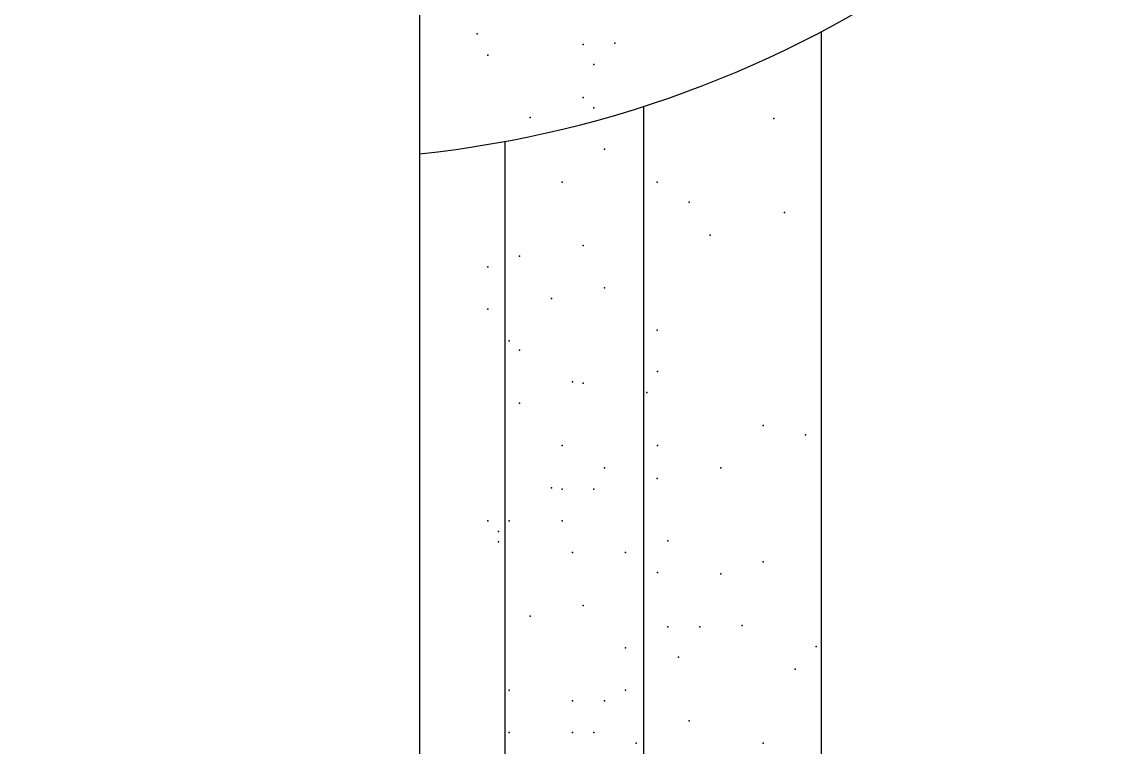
# Model space of a CAD drawing. Extents: x 874 to 1321, y 1756 to 2665.
# Drawn here: x 968.1 to 1133, y 1934.3 to 2045.2 of the extents above; entities that cross this region are included whole.
import ezdxf

# ---------------------------------------------------------------- set-up
doc = ezdxf.new("R2010")
doc.units = 0
doc.header["$LTSCALE"] = 10
doc.header["$MEASUREMENT"] = 0
for name, color, linetype in [('3', 3, 'CONTINUOUS'), ('4', 4, 'CONTINUOUS'), ('BH', 3, 'CONTINUOUS')]:
    doc.layers.add(name, color=color, linetype=linetype)

msp = doc.modelspace()

# ---------------------------------------------------------------- linework, layer by layer
at = {"layer": '3'}
for p, q in [((1090.48, 1850.03), (1090.48, 2043.71)), ((1063.32, 1850.03), (1063.32, 2032.29)), ((1042.09, 1850.03), (1042.09, 2026.93))]:
    msp.add_line(p, q, dxfattribs=at)
msp.add_arc((1011.11, 2194.46), 170.37, 276.0194, 335.6577, dxfattribs=at)
at = {"layer": '4'}
msp.add_lwpolyline([(1028.98, 2200.02), (1028.98, 1850.03, 0.325191), (968.14, 1809.87, 0.325191)], format="xyb", dxfattribs=at)
at = {"layer": 'BH'}
for p in [(1037.83, 2043.36), (1054.03, 2041.75), (1058.89, 2041.93), (1039.45, 2040.13), (1055.65, 2038.69), (1054.03, 2033.66), (1055.65, 2032.04), (1045.93, 2030.6), (1083.18, 2030.42), (1057.27, 2025.75), (1050.79, 2020.71), (1065.36, 2020.71), (1070.23, 2017.66), (1084.8, 2016.04), (1054.03, 2011.01), (1073.46, 2012.62), (1044.31, 2009.39), (1039.45, 2007.77), (1057.27, 2004.53), (1049.17, 2002.92), (1039.45, 2001.3), (1065.36, 1998.06), (1042.69, 1996.45), (1044.31, 1995.01), (1065.37, 1991.77), (1052.41, 1990.16), (1054.03, 1989.97), (1063.75, 1988.54), (1044.31, 1986.92), (1081.56, 1983.5), (1088.04, 1982.07), (1050.79, 1980.45), (1065.37, 1980.45), (1057.27, 1977.03), (1075.08, 1977.03), (1065.36, 1975.41), (1049.17, 1973.98), (1050.79, 1973.8), (1055.65, 1973.8), (1039.45, 1968.94), (1042.69, 1968.94), (1050.79, 1968.94), (1041.07, 1967.32), (1041.07, 1965.71), (1066.99, 1965.89), (1052.41, 1964.09), (1060.51, 1964.09), (1081.56, 1962.65), (1065.37, 1961.03), (1065.37, 1961.03), (1075.08, 1960.85), (1054.03, 1956), (1045.93, 1954.38), (1066.98, 1952.76), (1071.84, 1952.76), (1078.32, 1952.94), (1060.51, 1949.53), (1089.66, 1949.71), (1068.61, 1948.09), (1086.42, 1946.29), (1042.69, 1943.06), (1060.51, 1943.06), (1052.41, 1941.44), (1057.27, 1941.44), (1070.23, 1938.38), (1042.69, 1936.58), (1052.41, 1936.58), (1055.65, 1936.58), (1062.12, 1934.97), (1081.56, 1934.97)]:
    msp.add_point(p, dxfattribs=at)

doc.saveas('drawing.dxf')
